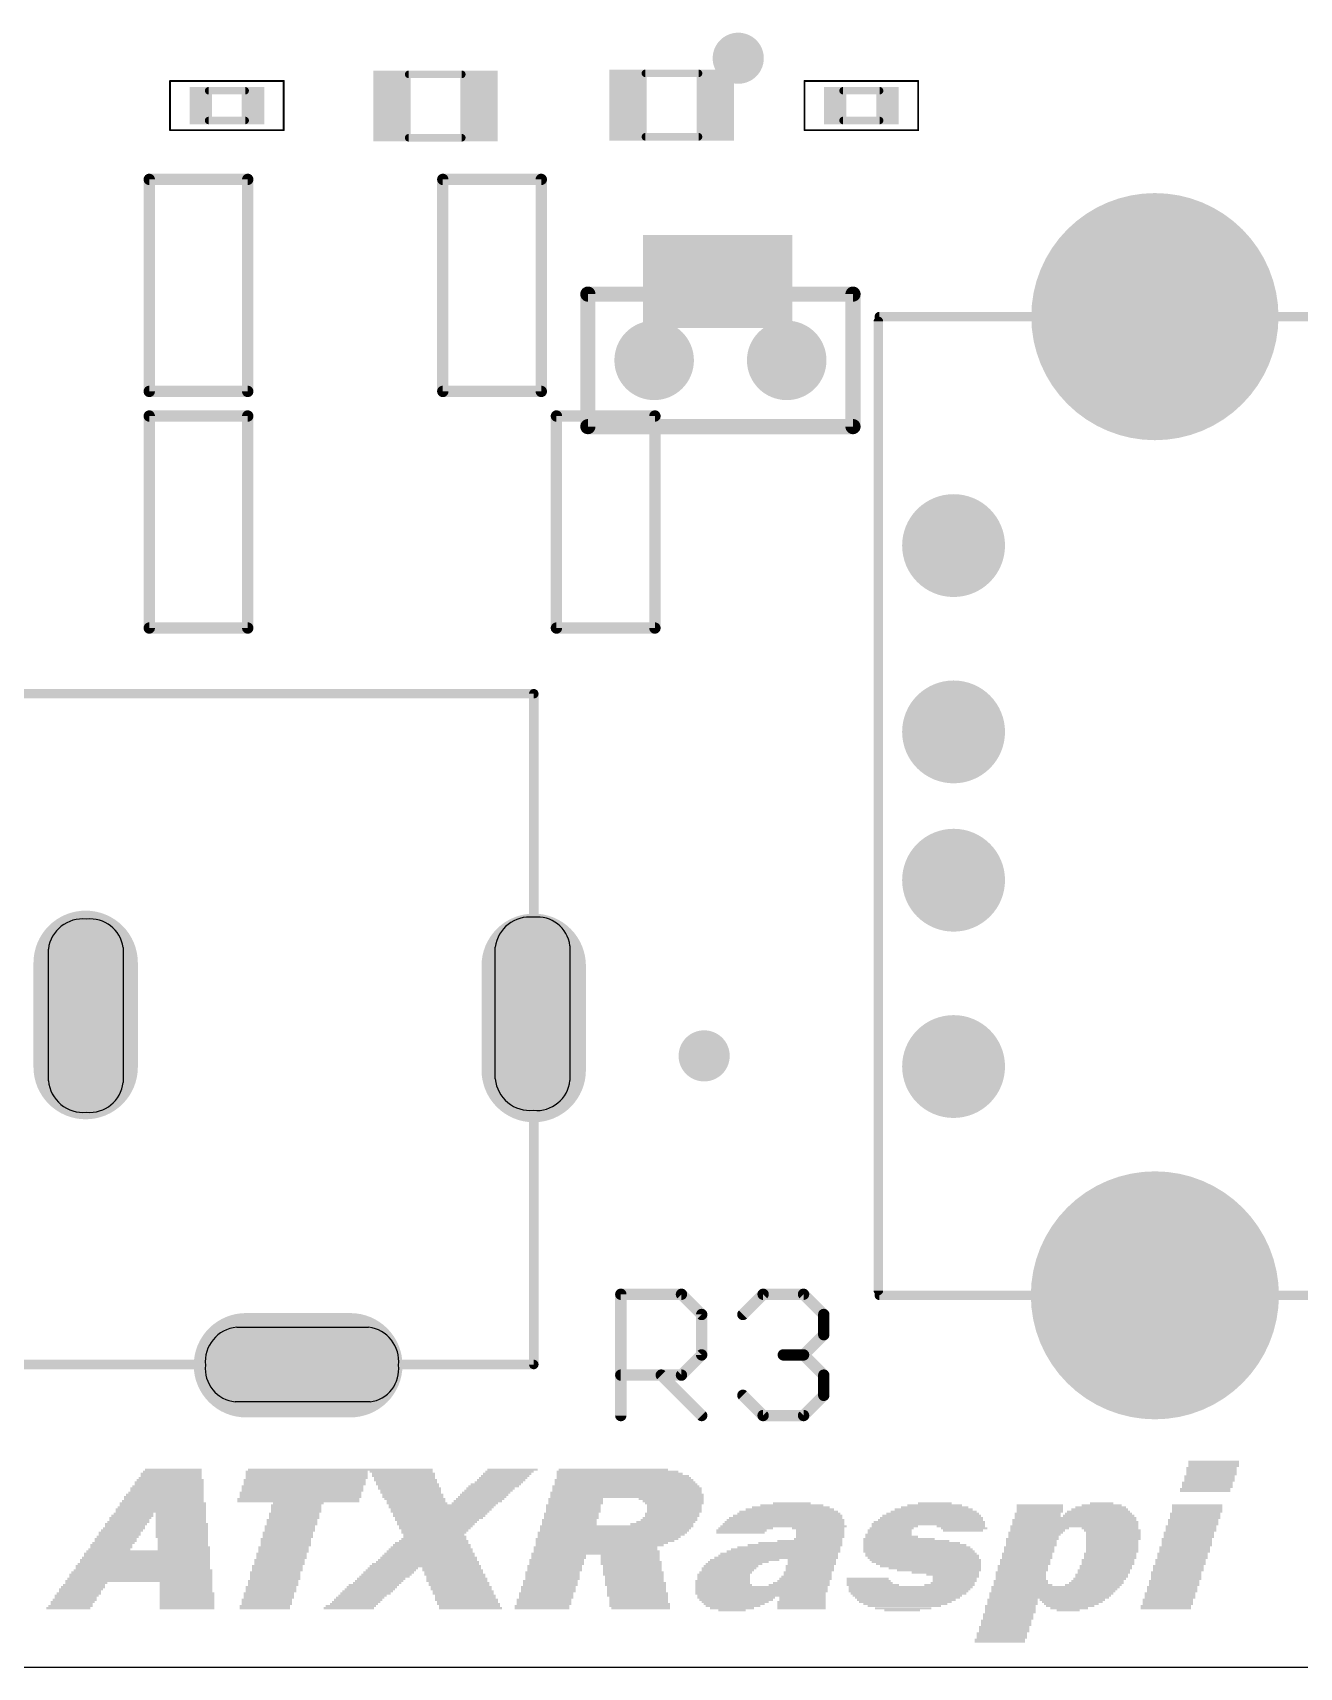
# Model space of a CAD drawing. Extents: x -11.3 to 37.9, y -12.4 to 40.8.
# Drawn here: x 5.14 to 22.13, y 0 to 21.93 of the extents above; entities that cross this region are included whole.
import ezdxf

# ---------------------------------------------------------------- set-up
doc = ezdxf.new("R2010")
doc.units = 0
for name, color, linetype in [('17', 82, 'CONTINUOUS'), ('18', 82, 'CONTINUOUS'), ('20', 7, 'CONTINUOUS'), ('51', 2, 'CONTINUOUS')]:
    doc.layers.add(name, color=color, linetype=linetype)

# ---------------------------------------------------------------- blocks, each defined once
blk = doc.blocks.new('RECT')
blk.add_solid([(-0.5, -0.5), (0.5, -0.5), (-0.5, 0.5), (0.5, 0.5)])
blk = doc.blocks.new('LONGP100')
at = {"const_width": 1}
blk.add_lwpolyline([(-0.5, 0), (0.5, 0)], dxfattribs=at)
at = {"const_width": 0.5}
for points in [[(-0.5, 0.25, 1), (-0.5, -0.25)], [(0.5, -0.25, 1), (0.5, 0.25)]]:
    blk.add_lwpolyline(points, format="xyb", dxfattribs=at)
blk = doc.blocks.new('ROUNDP')
at = {"const_width": 0.5}
blk.add_lwpolyline([(0, -0.25, 1), (0, 0.25, 1), (0, -0.25)], format="xyb", dxfattribs=at)
blk = doc.blocks.new('ROUNDV')
at = {"const_width": 0.5}
blk.add_lwpolyline([(0, -0.25, 1), (0, 0.25, 1), (0, -0.25)], format="xyb", dxfattribs=at)

msp = doc.modelspace()

# ---------------------------------------------------------------- linework, layer by layer
at = {"layer": '20'}
for p, q in [((6.3538, 9.6572), (6.3538, 7.8488)), ((11.3466, 7.8942), (11.3466, 9.6626)), ((12.3482, 9.6826), (12.3482, 7.8742)), ((5.3522, 7.8688), (5.3522, 9.6372)), ((7.8788, 4.5638), (9.6472, 4.5638)), ((9.6672, 3.5622), (7.8588, 3.5622)), ((1.905, 0), (24.13, 0))]:
    msp.add_line(p, q, dxfattribs=at)
for centre, radius, start, end in [((5.808, 9.5822), 0.4591, 83.1196, 173.1196), ((5.918, 9.6022), 0.4393, 7.193, 97.193), ((11.8024, 9.6076), 0.4591, 83.1196, 173.1196), ((11.9124, 9.6276), 0.4393, 7.193, 97.193), ((5.818, 7.9138), 0.468, 185.5181, 275.5181), ((5.908, 7.8938), 0.4481, 264.236, 354.236), ((11.8124, 7.9392), 0.468, 185.5181, 275.5181), ((11.9024, 7.9192), 0.4481, 264.236, 354.236), ((7.9238, 4.098), 0.468, 95.5181, 185.5181), ((9.5922, 4.108), 0.4591, 353.1196, 83.1196), ((7.9038, 4.008), 0.4481, 174.236, 264.236), ((9.6122, 3.998), 0.4393, 277.193, 7.193)]:
    msp.add_arc(centre, radius, start, end, dxfattribs=at)
at = {"layer": '51'}
for points, const_width in [([(6.985, 21.2916, 1), (6.985, 21.2788)], 0.0127), ([(6.9914, 21.2852, 1), (6.9787, 21.2852)], 0.0127), ([(8.5153, 21.2852, 1), (8.5027, 21.2852)], 0.0127), ([(8.509, 21.2788, 1), (8.509, 21.2916)], 0.0127), ([(10.185, 21.3994, 1), (10.185, 21.3486)], 0.0508), ([(10.897, 21.3486, 1), (10.897, 21.3994)], 0.0508), ([(13.36, 21.4124, 1), (13.36, 21.3616)], 0.0508), ([(14.072, 21.3616, 1), (14.072, 21.4124)], 0.0508), ([(15.494, 21.2916, 1), (15.494, 21.2788)], 0.0127), ([(15.5004, 21.2852, 1), (15.4877, 21.2852)], 0.0127), ([(17.0244, 21.2852, 1), (17.0116, 21.2852)], 0.0127), ([(17.018, 21.2788, 1), (17.018, 21.2916)], 0.0127), ([(7.502, 21.1786, 1), (7.502, 21.1286)], 0.05), ([(7.992, 21.1286, 1), (7.992, 21.1786)], 0.05), ([(16.011, 21.1786, 1), (16.011, 21.1286)], 0.05), ([(16.501, 21.1286, 1), (16.501, 21.1786)], 0.05), ([(6.985, 20.6312, 1), (6.985, 20.6184)], 0.0127), ([(6.9787, 20.6248, 1), (6.9914, 20.6248)], 0.0127), ([(7.502, 20.7798, 1), (7.502, 20.7298)], 0.05), ([(7.992, 20.7298, 1), (7.992, 20.7798)], 0.05), ([(8.5027, 20.6248, 1), (8.5153, 20.6248)], 0.0127), ([(8.509, 20.6184, 1), (8.509, 20.6312)], 0.0127), ([(15.494, 20.6312, 1), (15.494, 20.6184)], 0.0127), ([(15.4877, 20.6248, 1), (15.5004, 20.6248)], 0.0127), ([(16.011, 20.7798, 1), (16.011, 20.7298)], 0.05), ([(16.501, 20.7298, 1), (16.501, 20.7798)], 0.05), ([(17.0116, 20.6248, 1), (17.0244, 20.6248)], 0.0127), ([(17.018, 20.6184, 1), (17.018, 20.6312)], 0.0127), ([(10.185, 20.5484, 1), (10.185, 20.4976)], 0.0508), ([(10.897, 20.4976, 1), (10.897, 20.5484)], 0.0508), ([(13.36, 20.5614, 1), (13.36, 20.5106)], 0.0508), ([(14.072, 20.5106, 1), (14.072, 20.5614)], 0.0508), ([(6.7056, 20.0025, 1), (6.7056, 19.9263)], 0.0762), ([(6.7437, 19.9644, 1), (6.6675, 19.9644)], 0.0762), ([(8.0645, 19.9644, 1), (7.9883, 19.9644)], 0.0762), ([(8.0264, 19.9263, 1), (8.0264, 20.0025)], 0.0762), ([(10.6807, 19.9644, 1), (10.6045, 19.9644)], 0.0762), ([(10.6426, 20.0025, 1), (10.6426, 19.9263)], 0.0762), ([(12.0015, 19.9644, 1), (11.9253, 19.9644)], 0.0762), ([(11.9634, 19.9263, 1), (11.9634, 20.0025)], 0.0762), ([(12.5882, 18.476, 1), (12.5882, 18.3744)], 0.1016), ([(12.639, 18.4252, 1), (12.5374, 18.4252)], 0.1016), ([(16.195, 18.4252, 1), (16.0934, 18.4252)], 0.1016), ([(16.1442, 18.3744, 1), (16.1442, 18.476)], 0.1016), ([(16.5163, 18.0594, 1), (16.4529, 18.0594)], 0.0635), ([(16.4973, 18.1547, 1), (16.4973, 18.0912)], 0.0635), ([(6.7056, 17.1577, 1), (6.7056, 17.0815)], 0.0762), ([(6.6675, 17.1196, 1), (6.7437, 17.1196)], 0.0762), ([(7.9883, 17.1196, 1), (8.0645, 17.1196)], 0.0762), ([(8.0264, 17.0815, 1), (8.0264, 17.1577)], 0.0762), ([(10.6426, 17.1577, 1), (10.6426, 17.0815)], 0.0762), ([(10.6045, 17.1196, 1), (10.6807, 17.1196)], 0.0762), ([(11.9253, 17.1196, 1), (12.0015, 17.1196)], 0.0762), ([(11.9634, 17.0815, 1), (11.9634, 17.1577)], 0.0762), ([(6.7056, 16.8275, 1), (6.7056, 16.7513)], 0.0762), ([(6.7437, 16.7894, 1), (6.6675, 16.7894)], 0.0762), ([(8.0645, 16.7894, 1), (7.9883, 16.7894)], 0.0762), ([(8.0264, 16.7513, 1), (8.0264, 16.8275)], 0.0762), ([(12.2047, 16.7894, 1), (12.1285, 16.7894)], 0.0762), ([(12.1666, 16.8275, 1), (12.1666, 16.7513)], 0.0762), ([(12.5882, 16.698, 1), (12.5882, 16.5964)], 0.1016), ([(12.5374, 16.6472, 1), (12.639, 16.6472)], 0.1016), ([(13.5255, 16.7894, 1), (13.4493, 16.7894)], 0.0762), ([(13.4874, 16.7513, 1), (13.4874, 16.8275)], 0.0762), ([(16.0934, 16.6472, 1), (16.195, 16.6472)], 0.1016), ([(16.1442, 16.5964, 1), (16.1442, 16.698)], 0.1016), ([(6.7056, 13.9827, 1), (6.7056, 13.9065)], 0.0762), ([(6.6675, 13.9446, 1), (6.7437, 13.9446)], 0.0762), ([(7.9883, 13.9446, 1), (8.0645, 13.9446)], 0.0762), ([(8.0264, 13.9065, 1), (8.0264, 13.9827)], 0.0762), ([(12.1666, 13.9827, 1), (12.1666, 13.9065)], 0.0762), ([(12.1285, 13.9446, 1), (12.2047, 13.9446)], 0.0762), ([(13.4493, 13.9446, 1), (13.5255, 13.9446)], 0.0762), ([(13.4874, 13.9065, 1), (13.4874, 13.9827)], 0.0762), ([(11.8948, 13.063, 1), (11.8313, 13.063)], 0.0635), ([(11.863, 13.0312, 1), (11.863, 13.0948)], 0.0635), ([(13.0683, 5.0052, 1), (12.9921, 5.0052)], 0.0762), ([(13.0302, 5.0433, 1), (13.0302, 4.9671)], 0.0762), ([(13.8706, 5.0321, 1), (13.8168, 4.9782)], 0.0762), ([(13.8437, 4.9671, 1), (13.8437, 5.0433)], 0.0762), ([(14.9385, 5.0433, 1), (14.9385, 4.9671)], 0.0762), ([(14.9655, 4.9782, 1), (14.9116, 5.0321)], 0.0762), ([(15.5078, 5.0321, 1), (15.4539, 4.9782)], 0.0762), ([(15.4809, 4.9671, 1), (15.4809, 5.0433)], 0.0762), ([(16.4529, 5.0546, 1), (16.5163, 5.0546)], 0.0635), ([(16.4973, 5.0229, 1), (16.4973, 4.9594)], 0.0635), ([(14.153, 4.734, 1), (14.0768, 4.734)], 0.0762), ([(14.0879, 4.7071, 1), (14.1418, 4.761)], 0.0762), ([(14.6404, 4.761, 1), (14.6943, 4.7071)], 0.0762), ([(15.7901, 4.734, 1), (15.7139, 4.734)], 0.0762), ([(15.7251, 4.7071, 1), (15.779, 4.761)], 0.0762), ([(15.7139, 4.4629, 1), (15.7901, 4.4629)], 0.0762), ([(15.779, 4.4359, 1), (15.7251, 4.4898)], 0.0762), ([(14.0768, 4.1917, 1), (14.153, 4.1917)], 0.0762), ([(14.1418, 4.1648, 1), (14.0879, 4.2186)], 0.0762), ([(15.2097, 4.2298, 1), (15.2097, 4.1536)], 0.0762), ([(15.5078, 4.2186, 1), (15.4539, 4.1648)], 0.0762), ([(15.4539, 4.2186, 1), (15.5078, 4.1648)], 0.0762), ([(15.4809, 4.1536, 1), (15.4809, 4.2298)], 0.0762), ([(11.8313, 4.063, 1), (11.8948, 4.063)], 0.0635), ([(11.863, 4.0313, 1), (11.863, 4.0948)], 0.0635), ([(13.0302, 3.9586, 1), (13.0302, 3.8824)], 0.0762), ([(13.5995, 3.9475, 1), (13.5456, 3.8936)], 0.0762), ([(13.8168, 3.9475, 1), (13.8706, 3.8936)], 0.0762), ([(13.8437, 3.8824, 1), (13.8437, 3.9586)], 0.0762), ([(15.7901, 3.9205, 1), (15.7139, 3.9205)], 0.0762), ([(15.7251, 3.8936, 1), (15.779, 3.9475)], 0.0762), ([(14.6943, 3.6763, 1), (14.6404, 3.6224)], 0.0762), ([(15.7139, 3.6494, 1), (15.7901, 3.6494)], 0.0762), ([(15.779, 3.6224, 1), (15.7251, 3.6763)], 0.0762), ([(12.9921, 3.3782, 1), (13.0683, 3.3782)], 0.0762), ([(14.0879, 3.3513, 1), (14.1418, 3.4051)], 0.0762), ([(14.9385, 3.4163, 1), (14.9385, 3.3401)], 0.0762), ([(14.9116, 3.3513, 1), (14.9655, 3.4051)], 0.0762), ([(15.4539, 3.4051, 1), (15.5078, 3.3513)], 0.0762), ([(15.4809, 3.3401, 1), (15.4809, 3.4163)], 0.0762)]:
    msp.add_lwpolyline(points, format="xyb", dxfattribs=dict(at, const_width=const_width))
for points, const_width in [([(6.985, 21.2852), (8.509, 21.2852)], 0.0254), ([(6.985, 21.2852), (6.985, 20.6248)], 0.0254), ([(8.509, 21.2852), (8.509, 20.6248)], 0.0254), ([(10.897, 21.374), (10.185, 21.374)], 0.1016), ([(13.36, 21.387), (14.072, 21.387)], 0.1016), ([(15.494, 21.2852), (17.018, 21.2852)], 0.0254), ([(15.494, 21.2852), (15.494, 20.6248)], 0.0254), ([(17.018, 21.2852), (17.018, 20.6248)], 0.0254), ([(7.502, 21.1536), (7.992, 21.1536)], 0.1), ([(16.011, 21.1536), (16.501, 21.1536)], 0.1), ([(6.985, 20.6248), (8.509, 20.6248)], 0.0254), ([(7.992, 20.7548), (7.502, 20.7548)], 0.1), ([(15.494, 20.6248), (17.018, 20.6248)], 0.0254), ([(16.501, 20.7548), (16.011, 20.7548)], 0.1), ([(10.897, 20.523), (10.185, 20.523)], 0.1016), ([(13.36, 20.536), (14.072, 20.536)], 0.1016), ([(6.7056, 19.9644), (8.0264, 19.9644)], 0.1524), ([(6.7056, 17.1196), (6.7056, 19.9644)], 0.1524), ([(8.0264, 19.9644), (8.0264, 17.1196)], 0.1524), ([(10.6426, 17.1196), (10.6426, 19.9644)], 0.1524), ([(10.6426, 19.9644), (11.9634, 19.9644)], 0.1524), ([(11.9634, 19.9644), (11.9634, 17.1196)], 0.1524), ([(12.5882, 18.4252), (16.1442, 18.4252)], 0.2032), ([(12.5882, 16.6472), (12.5882, 18.4252)], 0.2032), ([(16.1442, 18.4252), (16.1442, 16.6472)], 0.2032), ([(16.4846, 5.0546), (16.4846, 18.0594)], 0.127), ([(16.4973, 18.1229), (30.48, 18.1229)], 0.127), ([(8.0264, 17.1196), (6.7056, 17.1196)], 0.1524), ([(11.9634, 17.1196), (10.6426, 17.1196)], 0.1524), ([(6.7056, 16.7894), (8.0264, 16.7894)], 0.1524), ([(6.7056, 13.9446), (6.7056, 16.7894)], 0.1524), ([(8.0264, 16.7894), (8.0264, 13.9446)], 0.1524), ([(12.1666, 13.9446), (12.1666, 16.7894)], 0.1524), ([(12.1666, 16.7894), (13.4874, 16.7894)], 0.1524), ([(16.1442, 16.6472), (12.5882, 16.6472)], 0.2032), ([(13.4874, 16.7894), (13.4874, 13.9446)], 0.1524), ([(8.0264, 13.9446), (6.7056, 13.9446)], 0.1524), ([(13.4874, 13.9446), (12.1666, 13.9446)], 0.1524), ([(-1.948, 13.063), (11.863, 13.063)], 0.127), ([(11.863, 13.063), (11.863, 4.063)], 0.127), ([(13.0302, 3.3782), (13.0302, 5.0052)], 0.1524), ([(13.0302, 5.0052), (13.8437, 5.0052)], 0.1524), ([(13.8437, 5.0052), (14.1149, 4.734)], 0.1524), ([(14.6674, 4.734), (14.9385, 5.0052)], 0.1524), ([(14.9385, 5.0052), (15.4809, 5.0052)], 0.1524), ([(15.4809, 5.0052), (15.752, 4.734)], 0.1524), ([(16.4973, 4.9911), (30.48, 4.9911)], 0.127), ([(14.1149, 4.734), (14.1149, 4.1917)], 0.1524), ([(15.752, 4.734), (15.752, 4.4629)], 0.1524), ([(15.752, 4.4629), (15.4809, 4.1917)], 0.1524), ([(14.1149, 4.1917), (13.8437, 3.9205)], 0.1524), ([(15.4809, 4.1917), (15.2097, 4.1917)], 0.1524), ([(15.4809, 4.1917), (15.752, 3.9205)], 0.1524), ([(11.863, 4.063), (-1.948, 4.063)], 0.127), ([(13.8437, 3.9205), (13.0302, 3.9205)], 0.1524), ([(13.5725, 3.9205), (14.1149, 3.3782)], 0.1524), ([(15.752, 3.9205), (15.752, 3.6494)], 0.1524), ([(14.9385, 3.3782), (14.6674, 3.6494)], 0.1524), ([(15.752, 3.6494), (15.4809, 3.3782)], 0.1524), ([(15.4809, 3.3782), (14.9385, 3.3782)], 0.1524)]:
    msp.add_lwpolyline(points, dxfattribs=dict(at, const_width=const_width))

# ---------------------------------------------------------------- block references
at = {"layer": '17'}
for name, p, xscale, yscale, rotation in [('ROUNDP', (20.193, 18.1229), 3.316, 3.316, 90), ('ROUNDP', (20.193, 18.1229), 3.316, 3.316, 90), ('ROUNDP', (17.493, 15.0511), 1.38, 1.38, 90), ('ROUNDP', (17.493, 15.0511), 1.38, 1.38, 90), ('ROUNDP', (17.493, 12.5511), 1.38, 1.38, 90), ('ROUNDP', (17.493, 12.5511), 1.38, 1.38, 90), ('ROUNDP', (17.493, 10.5611), 1.38, 1.38, 90), ('ROUNDP', (17.493, 10.5611), 1.38, 1.38, 90), ('LONGP100', (5.8528, 8.753), 1.4, 1.4, 270), ('LONGP100', (5.8528, 8.753), 1.4, 1.4, 270), ('LONGP100', (11.862, 8.713), 1.4, 1.4, 270), ('LONGP100', (11.862, 8.713), 1.4, 1.4, 270), ('ROUNDP', (17.493, 8.0611), 1.38, 1.38, 90), ('ROUNDP', (17.493, 8.0611), 1.38, 1.38, 90), ('ROUNDP', (20.193, 4.9911), 3.3274, 3.3274, 90), ('ROUNDP', (20.193, 4.9911), 3.3274, 3.3274, 90), ('LONGP100', (8.702, 4.053), 1.4, 1.4, 180), ('LONGP100', (8.702, 4.053), 1.4, 1.4, 180)]:
    msp.add_blockref(name, p, dxfattribs=dict(at, xscale=xscale, yscale=yscale, rotation=rotation))
at = {"layer": '17', "xscale": 1.0668, "yscale": 1.0668}
for p in [(13.4772, 17.5362), (13.4772, 17.5362), (15.2552, 17.5362), (15.2552, 17.5362)]:
    msp.add_blockref('ROUNDP', p, dxfattribs=at)
at = {"layer": '18', "xscale": 0.6858, "yscale": 0.6858}
for p in [(14.605, 21.59), (14.1478, 8.2042)]:
    msp.add_blockref('ROUNDV', p, dxfattribs=at)
at = {"layer": '51', "xscale": 0.5001, "yscale": 0.95, "rotation": 180}
for p in [(9.9608, 20.9499), (11.1292, 20.9499)]:
    msp.add_blockref('RECT', p, dxfattribs=at)
at = {"layer": '51'}
for p, xscale, yscale in [((13.1279, 20.9601), 0.5001, 0.95), ((14.2963, 20.9601), 0.5001, 0.95), ((7.397, 20.9542), 0.3, 0.5), ((8.097, 20.9542), 0.3, 0.5), ((15.906, 20.9542), 0.3, 0.5), ((16.606, 20.9542), 0.3, 0.5), ((14.3286, 18.5943), 2, 1.25), ((7.0149, 2.6242), 0.7887, 0.0282), ((7.029, 2.6524), 0.7605, 0.0282), ((8.8177, 2.6242), 1.6338, 0.0282), ((9.2684, 2.6524), 2.4789, 0.0282), ((10.0853, 2.6242), 0.8451, 0.0282), ((11.536, 2.6242), 0.6479, 0.0282), ((11.5783, 2.6524), 0.6761, 0.0282), ((12.9867, 2.6242), 1.6338, 0.0282), ((12.9304, 2.6524), 1.4647, 0.0282), ((20.953, 2.675), 0.676, 0.0282), ((20.953, 2.6468), 0.676, 0.0282), ((20.953, 2.6187), 0.676, 0.0282), ((20.9812, 2.7595), 0.6761, 0.0282), ((20.9812, 2.7313), 0.6761, 0.0282), ((20.9812, 2.7032), 0.6761, 0.0282), ((6.9445, 2.3988), 0.9859, 0.0282), ((6.9585, 2.427), 0.9578, 0.0282), ((6.9726, 2.4834), 0.9296, 0.0282), ((6.9726, 2.4552), 0.9296, 0.0282), ((6.9867, 2.5115), 0.9014, 0.0282), ((6.9867, 2.5397), 0.845, 0.0282), ((7.0008, 2.596), 0.8169, 0.0282), ((7.0008, 2.5679), 0.8169, 0.0282), ((8.7613, 2.427), 1.6338, 0.0282), ((8.7613, 2.3988), 1.6338, 0.0282), ((8.7895, 2.5115), 1.6338, 0.0282), ((8.7895, 2.4834), 1.6338, 0.0282), ((8.7895, 2.4552), 1.6338, 0.0282), ((8.8177, 2.596), 1.6338, 0.0282), ((8.8177, 2.5679), 1.6338, 0.0282), ((8.8177, 2.5397), 1.6338, 0.0282), ((10.1135, 2.596), 0.8451, 0.0282), ((10.1135, 2.5679), 0.8451, 0.0282), ((10.1276, 2.5397), 0.8169, 0.0282), ((10.1417, 2.5115), 0.8451, 0.0282), ((10.1558, 2.4834), 0.8169, 0.0282), ((10.1698, 2.4552), 0.845, 0.0282), ((10.1839, 2.427), 0.8169, 0.0282), ((10.198, 2.3988), 0.8451, 0.0282), ((11.2825, 2.3988), 0.6479, 0.0282), ((11.3247, 2.427), 0.676, 0.0282), ((11.3529, 2.4552), 0.676, 0.0282), ((11.3952, 2.4834), 0.6479, 0.0282), ((11.4234, 2.5115), 0.6479, 0.0282), ((11.4515, 2.5397), 0.6479, 0.0282), ((11.4797, 2.5679), 0.6479, 0.0282), ((11.5079, 2.596), 0.6479, 0.0282), ((13.0994, 2.427), 1.9719, 0.0282), ((13.1134, 2.3988), 2, 0.0282), ((13.0712, 2.5115), 1.8592, 0.0282), ((13.0994, 2.4552), 1.9155, 0.0282), ((13.0853, 2.4834), 1.8873, 0.0282), ((13.0571, 2.5679), 1.7746, 0.0282), ((13.0712, 2.5397), 1.8028, 0.0282), ((13.0149, 2.596), 1.6901, 0.0282), ((20.8967, 2.4778), 0.6761, 0.0282), ((20.8967, 2.4497), 0.6761, 0.0282), ((20.8967, 2.4215), 0.6761, 0.0282), ((20.9248, 2.5623), 0.676, 0.0282), ((20.9248, 2.5342), 0.676, 0.0282), ((20.9248, 2.506), 0.676, 0.0282), ((20.953, 2.5905), 0.676, 0.0282), ((6.8881, 2.2017), 1.155, 0.0282), ((6.8881, 2.2298), 1.0986, 0.0282), ((6.9022, 2.2862), 1.0704, 0.0282), ((6.9022, 2.258), 1.0704, 0.0282), ((6.9163, 2.3144), 1.0423, 0.0282), ((6.9304, 2.3425), 1.0141, 0.0282), ((6.9445, 2.3707), 0.9859, 0.0282), ((8.705, 2.258), 1.6338, 0.0282), ((8.705, 2.2298), 1.6338, 0.0282), ((8.7332, 2.3425), 1.6338, 0.0282), ((8.7332, 2.3144), 1.6338, 0.0282), ((8.7332, 2.2862), 1.6338, 0.0282), ((8.7613, 2.3707), 1.6338, 0.0282), ((8.705, 2.2017), 0.676, 0.0282), ((10.2121, 2.3707), 0.8169, 0.0282), ((10.2121, 2.3425), 0.8169, 0.0282), ((10.2403, 2.3144), 0.8169, 0.0282), ((10.2403, 2.2862), 0.8169, 0.0282), ((10.2684, 2.258), 0.8169, 0.0282), ((10.2966, 2.2017), 0.8169, 0.0282), ((10.2825, 2.2298), 0.7887, 0.0282), ((11.0712, 2.2017), 0.6198, 0.0282), ((11.1135, 2.2298), 0.6479, 0.0282), ((11.1417, 2.258), 0.6479, 0.0282), ((11.1698, 2.2862), 0.6479, 0.0282), ((11.198, 2.3144), 0.6479, 0.0282), ((11.2262, 2.3425), 0.6479, 0.0282), ((11.2543, 2.3707), 0.6479, 0.0282), ((12.4233, 2.258), 0.7324, 0.0282), ((12.4233, 2.2298), 0.7324, 0.0282), ((12.4233, 2.2017), 0.7324, 0.0282), ((13.0994, 2.3425), 2.0281, 0.0282), ((13.1135, 2.3144), 2.0563, 0.0282), ((13.1135, 2.2862), 2.0563, 0.0282), ((13.1134, 2.3707), 2, 0.0282), ((13.705, 2.258), 0.8732, 0.0282), ((13.7332, 2.2298), 0.8169, 0.0282), ((13.7473, 2.2017), 0.7887, 0.0282), ((15.3247, 2.2017), 0.507, 0.0282), ((17.2403, 2.2017), 0.4507, 0.0282), ((19.4797, 2.2017), 0.3099, 0.0282), ((20.8685, 2.3933), 0.6761, 0.0282), ((20.8685, 2.3652), 0.6761, 0.0282), ((6.4515, 2.0045), 0.5634, 0.0282), ((6.4374, 1.9763), 0.5352, 0.0282), ((6.4797, 2.0327), 0.5633, 0.0282), ((6.4937, 2.0608), 0.5352, 0.0282), ((6.86, 2.1172), 1.2113, 0.0282), ((6.86, 2.089), 1.2113, 0.0282), ((6.8741, 2.1453), 1.1831, 0.0282), ((6.8881, 2.1735), 1.155, 0.0282), ((7.1276, 2.0608), 0.6761, 0.0282), ((7.1276, 2.0327), 0.6761, 0.0282), ((7.1276, 2.0045), 0.6761, 0.0282), ((7.1276, 1.9763), 0.6761, 0.0282), ((8.6205, 1.9763), 0.676, 0.0282), ((8.6487, 2.0608), 0.6761, 0.0282), ((8.6487, 2.0327), 0.6761, 0.0282), ((8.6487, 2.0045), 0.6761, 0.0282), ((8.6769, 2.1735), 0.6761, 0.0282), ((8.6769, 2.1453), 0.6761, 0.0282), ((8.6769, 2.1172), 0.6761, 0.0282), ((8.6769, 2.089), 0.6761, 0.0282), ((10.6346, 2.1735), 1.4366, 0.0282), ((10.6205, 2.1453), 1.4084, 0.0282), ((10.6205, 2.1172), 1.3521, 0.0282), ((10.6064, 2.089), 1.324, 0.0282), ((10.6064, 2.0608), 1.2676, 0.0282), ((10.5923, 2.0327), 1.2394, 0.0282), ((10.5924, 2.0045), 1.1831, 0.0282), ((10.5642, 1.9763), 1.1267, 0.0282), ((12.3388, 1.9763), 0.7324, 0.0282), ((12.367, 2.0608), 0.7324, 0.0282), ((12.367, 2.0327), 0.7324, 0.0282), ((12.367, 2.0045), 0.7324, 0.0282), ((12.3951, 2.1735), 0.7324, 0.0282), ((12.3951, 2.1453), 0.7324, 0.0282), ((12.3951, 2.1172), 0.7324, 0.0282), ((12.3951, 2.089), 0.7324, 0.0282), ((13.6768, 1.9763), 0.7606, 0.0282), ((13.6909, 2.0045), 0.7324, 0.0282), ((13.7191, 2.0608), 0.7324, 0.0282), ((13.7191, 2.0327), 0.7324, 0.0282), ((13.7473, 2.1735), 0.7323, 0.0282), ((13.7473, 2.1453), 0.7323, 0.0282), ((13.7473, 2.1172), 0.7323, 0.0282), ((13.7473, 2.089), 0.7323, 0.0282), ((15.2402, 1.9763), 1.5774, 0.0282), ((15.2402, 2.0045), 1.5212, 0.0282), ((15.2684, 2.0327), 1.4648, 0.0282), ((15.2825, 2.0608), 1.3803, 0.0282), ((15.2825, 2.089), 1.3239, 0.0282), ((15.2966, 2.1172), 1.1831, 0.0282), ((15.3107, 2.1453), 1.0423, 0.0282), ((15.3248, 2.1735), 0.8451, 0.0282), ((17.1839, 1.9763), 1.4085, 0.0282), ((17.198, 2.0045), 1.3803, 0.0282), ((17.198, 2.0327), 1.3239, 0.0282), ((17.2121, 2.0608), 1.2395, 0.0282), ((17.2262, 2.089), 1.1549, 0.0282), ((17.2262, 2.1172), 1.0423, 0.0282), ((17.2402, 2.1453), 0.9014, 0.0282), ((17.2402, 2.1735), 0.7324, 0.0282), ((19.1135, 1.9763), 1.6619, 0.0282), ((18.6205, 2.0608), 0.6197, 0.0282), ((18.6205, 2.0327), 0.6197, 0.0282), ((19.1275, 2.0045), 1.6338, 0.0282), ((18.6487, 2.1735), 0.6197, 0.0282), ((18.6487, 2.1453), 0.6197, 0.0282), ((18.6487, 2.1172), 0.6197, 0.0282), ((18.6487, 2.089), 0.6197, 0.0282), ((19.4374, 2.0327), 0.9578, 0.0282), ((19.4374, 2.0608), 0.9014, 0.0282), ((19.4374, 2.089), 0.845, 0.0282), ((19.4515, 2.1172), 0.7606, 0.0282), ((19.4656, 2.1453), 0.6761, 0.0282), ((19.4797, 2.1735), 0.5353, 0.0282), ((20.705, 1.9763), 0.676, 0.0282), ((20.7332, 2.0608), 0.6761, 0.0282), ((20.7332, 2.0327), 0.6761, 0.0282), ((20.7332, 2.0045), 0.6761, 0.0282), ((20.7614, 2.1735), 0.6761, 0.0282), ((20.7614, 2.1453), 0.6761, 0.0282), ((20.7614, 2.1172), 0.6761, 0.0282), ((20.7614, 2.089), 0.6761, 0.0282), ((6.2825, 1.751), 0.5634, 0.0282), ((6.3106, 1.8073), 0.5634, 0.0282), ((6.3106, 1.7791), 0.5634, 0.0282), ((6.3388, 1.8355), 0.5634, 0.0282), ((6.367, 1.8636), 0.5634, 0.0282), ((6.3951, 1.92), 0.5634, 0.0282), ((6.3811, 1.8918), 0.5353, 0.0282), ((6.4233, 1.9482), 0.5634, 0.0282), ((7.1416, 1.92), 0.7042, 0.0282), ((7.1416, 1.8918), 0.7042, 0.0282), ((7.1416, 1.8636), 0.7042, 0.0282), ((7.1416, 1.8355), 0.7042, 0.0282), ((7.1416, 1.8073), 0.7042, 0.0282), ((7.1416, 1.7791), 0.7042, 0.0282), ((7.1416, 1.751), 0.7042, 0.0282), ((7.1276, 1.9482), 0.6761, 0.0282), ((8.5642, 1.8073), 0.6761, 0.0282), ((8.5642, 1.7791), 0.6761, 0.0282), ((8.5642, 1.751), 0.6761, 0.0282), ((8.5923, 1.8918), 0.676, 0.0282), ((8.5923, 1.8636), 0.676, 0.0282), ((8.5923, 1.8355), 0.676, 0.0282), ((8.6205, 1.9482), 0.676, 0.0282), ((8.6205, 1.92), 0.676, 0.0282), ((10.5642, 1.9482), 1.0705, 0.0282), ((10.5501, 1.92), 1.0423, 0.0282), ((10.536, 1.8636), 0.9578, 0.0282), ((10.5501, 1.8918), 0.9859, 0.0282), ((10.536, 1.8355), 0.9014, 0.0282), ((10.5219, 1.8073), 0.8732, 0.0282), ((10.5219, 1.7791), 0.8169, 0.0282), ((10.536, 1.751), 0.8451, 0.0282), ((12.9163, 1.8073), 2, 0.0282), ((12.9022, 1.7791), 1.9718, 0.0282), ((12.8741, 1.751), 1.9155, 0.0282), ((12.9726, 1.8918), 2.0564, 0.0282), ((12.9585, 1.8636), 2.0282, 0.0282), ((12.9444, 1.8355), 2, 0.0282), ((12.3388, 1.9482), 0.7324, 0.0282), ((12.3388, 1.92), 0.7324, 0.0282), ((13.5783, 1.92), 0.8451, 0.0282), ((13.6346, 1.9482), 0.7887, 0.0282), ((14.6487, 1.8355), 0.6761, 0.0282), ((14.6346, 1.8073), 0.6479, 0.0282), ((14.705, 1.8636), 0.7324, 0.0282), ((15.2121, 1.8918), 1.6901, 0.0282), ((15.212, 1.92), 1.6338, 0.0282), ((15.2261, 1.9482), 1.6056, 0.0282), ((15.6768, 1.8636), 0.7042, 0.0282), ((15.705, 1.8355), 0.6478, 0.0282), ((15.705, 1.8073), 0.6478, 0.0282), ((15.705, 1.7791), 0.6478, 0.0282), ((15.705, 1.751), 0.6478, 0.0282), ((16.6205, 1.7791), 0.6197, 0.0282), ((16.6628, 1.751), 0.7043, 0.0282), ((16.6346, 1.8355), 0.5915, 0.0282), ((16.6346, 1.8073), 0.5915, 0.0282), ((16.6628, 1.8636), 0.5915, 0.0282), ((17.1557, 1.92), 1.5212, 0.0282), ((16.705, 1.8918), 0.6198, 0.0282), ((17.1698, 1.9482), 1.493, 0.0282), ((17.5924, 1.8918), 0.6479, 0.0282), ((17.6346, 1.8636), 0.6197, 0.0282), ((17.6205, 1.8355), 0.5352, 0.0282), ((18.5923, 1.8073), 0.7324, 0.0282), ((18.5782, 1.7791), 0.7042, 0.0282), ((18.5642, 1.751), 0.6761, 0.0282), ((19.1135, 1.8918), 1.7183, 0.0282), ((18.6205, 1.8355), 0.7324, 0.0282), ((18.6487, 1.8636), 0.7887, 0.0282), ((19.1276, 1.9482), 1.6901, 0.0282), ((19.1276, 1.92), 1.6901, 0.0282), ((19.5923, 1.8636), 0.7606, 0.0282), ((19.6205, 1.8355), 0.7606, 0.0282), ((19.6346, 1.8073), 0.7324, 0.0282), ((19.6346, 1.7791), 0.7324, 0.0282), ((19.6346, 1.751), 0.7324, 0.0282), ((20.6487, 1.8073), 0.6761, 0.0282), ((20.6487, 1.7791), 0.6761, 0.0282), ((20.6487, 1.751), 0.6761, 0.0282), ((20.6769, 1.8918), 0.6761, 0.0282), ((20.6769, 1.8636), 0.6761, 0.0282), ((20.6769, 1.8355), 0.6761, 0.0282), ((20.705, 1.9482), 0.676, 0.0282), ((20.705, 1.92), 0.676, 0.0282), ((6.6769, 1.5256), 1.6901, 0.0282), ((6.6909, 1.5538), 1.662, 0.0282), ((6.1698, 1.5819), 0.5634, 0.0282), ((6.198, 1.6383), 0.5633, 0.0282), ((6.198, 1.6101), 0.5633, 0.0282), ((6.2261, 1.6665), 0.5634, 0.0282), ((6.2543, 1.7228), 0.5634, 0.0282), ((6.2543, 1.6946), 0.5634, 0.0282), ((7.1557, 1.7228), 0.676, 0.0282), ((7.1557, 1.6946), 0.676, 0.0282), ((7.1557, 1.6665), 0.676, 0.0282), ((7.1557, 1.6383), 0.676, 0.0282), ((7.1698, 1.6101), 0.7042, 0.0282), ((7.1698, 1.5819), 0.7042, 0.0282), ((8.4797, 1.5256), 0.6761, 0.0282), ((8.5078, 1.6101), 0.676, 0.0282), ((8.5078, 1.5819), 0.676, 0.0282), ((8.5078, 1.5538), 0.676, 0.0282), ((8.536, 1.7228), 0.676, 0.0282), ((8.536, 1.6946), 0.676, 0.0282), ((8.536, 1.6665), 0.676, 0.0282), ((8.536, 1.6383), 0.676, 0.0282), ((10.4656, 1.5256), 1.2113, 0.0282), ((10.4656, 1.5538), 1.1549, 0.0282), ((10.4797, 1.5819), 1.1267, 0.0282), ((10.4797, 1.6101), 1.0705, 0.0282), ((10.4938, 1.6383), 1.0423, 0.0282), ((10.4938, 1.6665), 0.9859, 0.0282), ((10.5219, 1.6946), 0.9296, 0.0282), ((10.5219, 1.7228), 0.8732, 0.0282), ((12.691, 1.5256), 1.7183, 0.0282), ((12.6909, 1.6101), 1.662, 0.0282), ((12.6909, 1.5819), 1.662, 0.0282), ((12.705, 1.5538), 1.6902, 0.0282), ((12.8459, 1.7228), 1.9155, 0.0282), ((12.8177, 1.6946), 1.8592, 0.0282), ((12.7754, 1.6665), 1.7746, 0.0282), ((12.7473, 1.6383), 1.7183, 0.0282), ((15.1557, 1.5256), 1.5774, 0.0282), ((15.2121, 1.5538), 1.5211, 0.0282), ((15.2402, 1.5819), 1.4648, 0.0282), ((15.2825, 1.6101), 1.3803, 0.0282), ((15.367, 1.6383), 1.2676, 0.0282), ((15.4374, 1.6665), 1.1268, 0.0282), ((15.5642, 1.6946), 0.8733, 0.0282), ((15.6769, 1.7228), 0.6479, 0.0282), ((16.7614, 1.7228), 0.9577, 0.0282), ((16.9726, 1.6383), 1.3802, 0.0282), ((17.0008, 1.6101), 1.4366, 0.0282), ((17.0149, 1.5819), 1.4648, 0.0282), ((16.86, 1.6946), 1.1549, 0.0282), ((16.9304, 1.6665), 1.2957, 0.0282), ((17.029, 1.5538), 1.4929, 0.0282), ((17.0571, 1.5256), 1.493, 0.0282), ((18.4797, 1.5256), 0.6761, 0.0282), ((18.5078, 1.6101), 0.676, 0.0282), ((18.5078, 1.5819), 0.676, 0.0282), ((18.5078, 1.5538), 0.676, 0.0282), ((18.5501, 1.7228), 0.7042, 0.0282), ((18.536, 1.6946), 0.676, 0.0282), ((18.536, 1.6665), 0.676, 0.0282), ((18.536, 1.6383), 0.676, 0.0282), ((19.5923, 1.5256), 0.7042, 0.0282), ((19.6346, 1.7228), 0.7324, 0.0282), ((19.6205, 1.6946), 0.7042, 0.0282), ((19.6205, 1.6665), 0.7042, 0.0282), ((19.6205, 1.6383), 0.7042, 0.0282), ((19.6205, 1.6101), 0.7042, 0.0282), ((19.6205, 1.5819), 0.7042, 0.0282), ((19.6205, 1.5538), 0.7042, 0.0282), ((20.5642, 1.5256), 0.6761, 0.0282), ((20.5923, 1.6101), 0.676, 0.0282), ((20.5923, 1.5819), 0.676, 0.0282), ((20.5923, 1.5538), 0.676, 0.0282), ((20.6205, 1.7228), 0.676, 0.0282), ((20.6205, 1.6946), 0.676, 0.0282), ((20.6205, 1.6665), 0.676, 0.0282), ((20.6205, 1.6383), 0.676, 0.0282), ((6.6205, 1.3566), 1.8028, 0.0282), ((6.6205, 1.3284), 1.8028, 0.0282), ((6.6346, 1.3848), 1.7746, 0.0282), ((6.6487, 1.4411), 1.7465, 0.0282), ((6.6487, 1.4129), 1.7465, 0.0282), ((6.6628, 1.4693), 1.7183, 0.0282), ((6.6769, 1.4974), 1.6901, 0.0282), ((8.4233, 1.3566), 0.676, 0.0282), ((8.4233, 1.3284), 0.676, 0.0282), ((8.4515, 1.4411), 0.6761, 0.0282), ((8.4515, 1.4129), 0.6761, 0.0282), ((8.4515, 1.3848), 0.6761, 0.0282), ((8.4797, 1.4974), 0.6761, 0.0282), ((8.4797, 1.4693), 0.6761, 0.0282), ((9.9726, 1.3284), 0.676, 0.0282), ((10.4092, 1.3566), 1.493, 0.0282), ((10.4092, 1.3848), 1.4366, 0.0282), ((10.4374, 1.4129), 1.3802, 0.0282), ((10.4374, 1.4411), 1.324, 0.0282), ((10.4515, 1.4693), 1.2958, 0.0282), ((10.4515, 1.4974), 1.2394, 0.0282), ((10.7614, 1.3284), 0.7887, 0.0282), ((12.1416, 1.3566), 0.7324, 0.0282), ((12.1416, 1.3284), 0.7324, 0.0282), ((12.1698, 1.4411), 0.7324, 0.0282), ((12.1698, 1.4129), 0.7324, 0.0282), ((12.1698, 1.3848), 0.7324, 0.0282), ((12.198, 1.4974), 0.7324, 0.0282), ((12.198, 1.4693), 0.7324, 0.0282), ((13.1557, 1.4974), 0.7888, 0.0282), ((13.1557, 1.4693), 0.7888, 0.0282), ((13.1557, 1.4411), 0.7888, 0.0282), ((13.1698, 1.4129), 0.8169, 0.0282), ((13.1698, 1.3848), 0.8169, 0.0282), ((13.1839, 1.3566), 0.7887, 0.0282), ((13.1839, 1.3284), 0.7887, 0.0282), ((14.4796, 1.3284), 0.7324, 0.0282), ((14.5078, 1.3566), 0.7324, 0.0282), ((14.5501, 1.3848), 0.7605, 0.0282), ((14.6065, 1.4129), 0.8169, 0.0282), ((14.6909, 1.4411), 0.9296, 0.0282), ((15.1135, 1.4693), 1.6619, 0.0282), ((15.1416, 1.4974), 1.6056, 0.0282), ((15.5642, 1.3566), 0.6479, 0.0282), ((15.5642, 1.3284), 0.6479, 0.0282), ((15.5924, 1.4411), 0.6479, 0.0282), ((15.5924, 1.4129), 0.6479, 0.0282), ((15.5924, 1.3848), 0.6479, 0.0282), ((17.0712, 1.4974), 1.5212, 0.0282), ((17.0853, 1.4693), 1.493, 0.0282), ((17.1135, 1.4411), 1.4929, 0.0282), ((17.1275, 1.4129), 1.4648, 0.0282), ((17.1557, 1.3848), 1.4084, 0.0282), ((17.1839, 1.3566), 1.3521, 0.0282), ((17.2402, 1.3284), 1.2394, 0.0282), ((18.4233, 1.3566), 0.676, 0.0282), ((18.4233, 1.3284), 0.676, 0.0282), ((18.4515, 1.4411), 0.6761, 0.0282), ((18.4515, 1.4129), 0.6761, 0.0282), ((18.4515, 1.3848), 0.6761, 0.0282), ((18.4797, 1.4974), 0.6761, 0.0282), ((18.4797, 1.4693), 0.6761, 0.0282), ((19.536, 1.3566), 0.7042, 0.0282), ((19.536, 1.3284), 0.7042, 0.0282), ((19.5642, 1.4411), 0.7043, 0.0282), ((19.5642, 1.4129), 0.7043, 0.0282), ((19.5642, 1.3848), 0.7043, 0.0282), ((19.5923, 1.4974), 0.7042, 0.0282), ((19.5923, 1.4693), 0.7042, 0.0282), ((20.5078, 1.3566), 0.676, 0.0282), ((20.5078, 1.3284), 0.676, 0.0282), ((20.536, 1.4411), 0.676, 0.0282), ((20.536, 1.4129), 0.676, 0.0282), ((20.536, 1.3848), 0.676, 0.0282), ((20.5642, 1.4974), 0.6761, 0.0282), ((20.5642, 1.4693), 0.6761, 0.0282), ((5.8318, 1.1031), 0.5633, 0.0282), ((6.5642, 1.1594), 1.9719, 0.0282), ((5.8599, 1.1313), 0.5634, 0.0282), ((6.5783, 1.1876), 1.9437, 0.0282), ((6.5924, 1.2439), 1.9155, 0.0282), ((6.5924, 1.2158), 1.9155, 0.0282), ((6.6064, 1.2721), 1.8874, 0.0282), ((6.6205, 1.3003), 1.8592, 0.0282), ((7.198, 1.1313), 0.7043, 0.0282), ((7.198, 1.1031), 0.7043, 0.0282), ((8.367, 1.1594), 0.6761, 0.0282), ((8.367, 1.1313), 0.6761, 0.0282), ((8.367, 1.1031), 0.6761, 0.0282), ((8.3952, 1.2721), 0.6761, 0.0282), ((8.3952, 1.2439), 0.6761, 0.0282), ((8.3952, 1.2158), 0.6761, 0.0282), ((8.3952, 1.1876), 0.6761, 0.0282), ((8.4233, 1.3003), 0.676, 0.0282), ((9.7191, 1.1031), 0.676, 0.0282), ((9.7614, 1.1313), 0.6479, 0.0282), ((9.7895, 1.1594), 0.6478, 0.0282), ((9.8177, 1.1876), 0.6479, 0.0282), ((9.86, 1.2158), 0.6761, 0.0282), ((9.8881, 1.2439), 0.676, 0.0282), ((9.9163, 1.2721), 0.6761, 0.0282), ((9.9445, 1.3003), 0.6761, 0.0282), ((10.7755, 1.3003), 0.8169, 0.0282), ((10.7895, 1.2721), 0.7888, 0.0282), ((10.8036, 1.2439), 0.8169, 0.0282), ((10.8318, 1.1876), 0.8169, 0.0282), ((10.8318, 1.1594), 0.8169, 0.0282), ((10.8177, 1.2158), 0.7887, 0.0282), ((10.86, 1.1313), 0.8169, 0.0282), ((10.86, 1.1031), 0.8169, 0.0282), ((12.0853, 1.1594), 0.7324, 0.0282), ((12.0853, 1.1313), 0.7324, 0.0282), ((12.0853, 1.1031), 0.7324, 0.0282), ((12.1135, 1.2721), 0.7323, 0.0282), ((12.1135, 1.2439), 0.7323, 0.0282), ((12.1135, 1.2158), 0.7323, 0.0282), ((12.1135, 1.1876), 0.7323, 0.0282), ((12.1416, 1.3003), 0.7324, 0.0282), ((13.1839, 1.3003), 0.7887, 0.0282), ((13.198, 1.2721), 0.8169, 0.0282), ((13.198, 1.2439), 0.8169, 0.0282), ((13.2121, 1.2158), 0.7887, 0.0282), ((13.2121, 1.1876), 0.7887, 0.0282), ((13.2121, 1.1594), 0.7887, 0.0282), ((13.2262, 1.1313), 0.8169, 0.0282), ((13.2262, 1.1031), 0.8169, 0.0282), ((14.3951, 1.1594), 0.7324, 0.0282), ((14.3951, 1.1313), 0.7324, 0.0282), ((14.4092, 1.1031), 0.7606, 0.0282), ((14.4092, 1.2439), 0.7042, 0.0282), ((14.4092, 1.2158), 0.7042, 0.0282), ((14.4092, 1.1876), 0.7042, 0.0282), ((14.4374, 1.2721), 0.7042, 0.0282), ((14.4656, 1.3003), 0.7043, 0.0282), ((15.4234, 1.1031), 0.8169, 0.0282), ((15.4515, 1.1313), 0.7606, 0.0282), ((15.4797, 1.1594), 0.7043, 0.0282), ((15.5078, 1.1876), 0.7042, 0.0282), ((15.5219, 1.2158), 0.676, 0.0282), ((15.536, 1.2721), 0.6479, 0.0282), ((15.536, 1.2439), 0.6479, 0.0282), ((15.5642, 1.3003), 0.6479, 0.0282), ((16.3388, 1.1876), 0.5634, 0.0282), ((16.3529, 1.1594), 0.5916, 0.0282), ((16.4092, 1.1031), 0.7042, 0.0282), ((16.367, 1.1313), 0.6197, 0.0282), ((17.2966, 1.3003), 1.1267, 0.0282), ((17.3811, 1.2721), 0.9015, 0.0282), ((17.4374, 1.1031), 0.676, 0.0282), ((17.4797, 1.2439), 0.7043, 0.0282), ((17.4797, 1.1313), 0.5915, 0.0282), ((17.5219, 1.2158), 0.6198, 0.0282), ((17.5078, 1.1876), 0.5916, 0.0282), ((17.5078, 1.1594), 0.5916, 0.0282), ((18.3951, 1.1594), 0.7324, 0.0282), ((18.3951, 1.1313), 0.7324, 0.0282), ((18.4233, 1.1031), 0.7888, 0.0282), ((18.3952, 1.2721), 0.6761, 0.0282), ((18.3952, 1.2439), 0.6761, 0.0282), ((18.3952, 1.2158), 0.6761, 0.0282), ((18.3952, 1.1876), 0.6761, 0.0282), ((18.4233, 1.3003), 0.676, 0.0282), ((19.367, 1.1031), 0.7606, 0.0282), ((19.4092, 1.1313), 0.7324, 0.0282), ((19.4233, 1.1594), 0.7042, 0.0282), ((19.4515, 1.1876), 0.7042, 0.0282), ((19.4797, 1.2439), 0.7043, 0.0282), ((19.4797, 1.2158), 0.7043, 0.0282), ((19.5078, 1.3003), 0.7042, 0.0282), ((19.5078, 1.2721), 0.7042, 0.0282), ((20.4515, 1.1594), 0.6761, 0.0282), ((20.4515, 1.1313), 0.6761, 0.0282), ((20.4515, 1.1031), 0.6761, 0.0282), ((20.4797, 1.2721), 0.6761, 0.0282), ((20.4797, 1.2439), 0.6761, 0.0282), ((20.4797, 1.2158), 0.6761, 0.0282), ((20.4797, 1.1876), 0.6761, 0.0282), ((20.5078, 1.3003), 0.676, 0.0282), ((5.6769, 0.8777), 0.5915, 0.0282), ((5.705, 0.9059), 0.5916, 0.0282), ((5.7191, 0.9341), 0.5634, 0.0282), ((5.7332, 0.9622), 0.5915, 0.0282), ((5.7614, 0.9904), 0.5915, 0.0282), ((5.7895, 1.0467), 0.5916, 0.0282), ((5.7754, 1.0186), 0.5634, 0.0282), ((5.8177, 1.0749), 0.5915, 0.0282), ((7.212, 0.9904), 0.7324, 0.0282), ((7.212, 0.9622), 0.7324, 0.0282), ((7.212, 0.9341), 0.7324, 0.0282), ((7.212, 0.9059), 0.7324, 0.0282), ((7.212, 0.8777), 0.7324, 0.0282), ((7.198, 1.0749), 0.7043, 0.0282), ((7.198, 1.0467), 0.7043, 0.0282), ((7.198, 1.0186), 0.7043, 0.0282), ((8.2825, 0.9059), 0.6761, 0.0282), ((8.2825, 0.8777), 0.6761, 0.0282), ((8.3107, 0.9904), 0.6761, 0.0282), ((8.3107, 0.9622), 0.6761, 0.0282), ((8.3107, 0.9341), 0.6761, 0.0282), ((8.3388, 1.0749), 0.676, 0.0282), ((8.3388, 1.0467), 0.676, 0.0282), ((8.3388, 1.0186), 0.676, 0.0282), ((9.4797, 0.8777), 0.6479, 0.0282), ((9.5079, 0.9059), 0.6479, 0.0282), ((9.536, 0.9341), 0.6479, 0.0282), ((9.5642, 0.9622), 0.6479, 0.0282), ((9.6064, 0.9904), 0.676, 0.0282), ((9.6346, 1.0186), 0.6761, 0.0282), ((9.6628, 1.0467), 0.6761, 0.0282), ((9.6909, 1.0749), 0.676, 0.0282), ((10.8881, 1.0749), 0.8169, 0.0282), ((10.8881, 1.0467), 0.8169, 0.0282), ((10.9163, 1.0186), 0.8169, 0.0282), ((10.9163, 0.9904), 0.8169, 0.0282), ((10.9445, 0.9622), 0.8169, 0.0282), ((10.9445, 0.9341), 0.8169, 0.0282), ((10.9586, 0.9059), 0.8451, 0.0282), ((10.9727, 0.8777), 0.8169, 0.0282), ((12.0008, 0.9059), 0.7324, 0.0282), ((12.0008, 0.8777), 0.7324, 0.0282), ((12.0289, 0.9904), 0.7324, 0.0282), ((12.0289, 0.9622), 0.7324, 0.0282), ((12.0289, 0.9341), 0.7324, 0.0282), ((12.0571, 1.0749), 0.7324, 0.0282), ((12.0571, 1.0467), 0.7324, 0.0282), ((12.0571, 1.0186), 0.7324, 0.0282), ((13.2402, 1.0749), 0.7888, 0.0282), ((13.2402, 1.0467), 0.7888, 0.0282), ((13.2402, 1.0186), 0.7888, 0.0282), ((13.2543, 0.9904), 0.8169, 0.0282), ((13.2543, 0.9622), 0.8169, 0.0282), ((13.2684, 0.9341), 0.7887, 0.0282), ((13.2684, 0.9059), 0.7887, 0.0282), ((13.2684, 0.8777), 0.7887, 0.0282), ((14.9163, 1.0749), 1.7747, 0.0282), ((14.9163, 1.0467), 1.7747, 0.0282), ((14.9163, 1.0186), 1.7747, 0.0282), ((14.9022, 0.9904), 1.7465, 0.0282), ((14.9163, 0.9622), 1.7183, 0.0282), ((14.5783, 0.9341), 1.0423, 0.0282), ((14.5783, 0.9059), 0.9859, 0.0282), ((14.5642, 0.8777), 0.9015, 0.0282), ((15.4515, 0.8777), 0.6479, 0.0282), ((15.4656, 0.9341), 0.6197, 0.0282), ((15.4656, 0.9059), 0.6197, 0.0282), ((16.9163, 1.0749), 1.662, 0.0282), ((16.9022, 1.0467), 1.6338, 0.0282), ((16.8881, 1.0186), 1.6056, 0.0282), ((16.8881, 0.9904), 1.5493, 0.0282), ((16.874, 0.9622), 1.4648, 0.0282), ((16.874, 0.9341), 1.4084, 0.0282), ((16.86, 0.9059), 1.3239, 0.0282), ((16.8459, 0.8777), 1.2395, 0.0282), ((18.2825, 0.9059), 0.6761, 0.0282), ((18.2825, 0.8777), 0.6761, 0.0282), ((18.8036, 0.9904), 1.662, 0.0282), ((18.7895, 0.9622), 1.6338, 0.0282), ((18.7754, 0.9341), 1.6056, 0.0282), ((18.86, 1.0749), 1.7183, 0.0282), ((18.8459, 1.0467), 1.6901, 0.0282), ((18.8318, 1.0186), 1.6619, 0.0282), ((19.0853, 0.9059), 0.8732, 0.0282), ((19.0853, 0.8777), 0.8169, 0.0282), ((20.367, 0.9059), 0.6761, 0.0282), ((20.367, 0.8777), 0.6761, 0.0282), ((20.3952, 0.9904), 0.6761, 0.0282), ((20.3952, 0.9622), 0.6761, 0.0282), ((20.3952, 0.9341), 0.6761, 0.0282), ((20.4233, 1.0749), 0.676, 0.0282), ((20.4233, 1.0467), 0.676, 0.0282), ((20.4233, 1.0186), 0.676, 0.0282), ((5.6205, 0.7932), 0.5916, 0.0282), ((5.6487, 0.8214), 0.5915, 0.0282), ((5.6628, 0.8496), 0.5633, 0.0282), ((7.212, 0.8496), 0.7324, 0.0282), ((7.212, 0.8214), 0.7324, 0.0282), ((7.212, 0.7932), 0.7324, 0.0282), ((8.2543, 0.8214), 0.676, 0.0282), ((8.2543, 0.7932), 0.676, 0.0282), ((8.2825, 0.8496), 0.6761, 0.0282), ((9.3811, 0.7932), 0.6761, 0.0282), ((9.4093, 0.8214), 0.6761, 0.0282), ((9.4515, 0.8496), 0.6479, 0.0282), ((10.9867, 0.8496), 0.845, 0.0282), ((11.0008, 0.8214), 0.8169, 0.0282), ((11.0149, 0.7932), 0.8451, 0.0282), ((11.9726, 0.8214), 0.7324, 0.0282), ((11.9726, 0.7932), 0.7324, 0.0282), ((12.0008, 0.8496), 0.7324, 0.0282), ((13.2825, 0.8496), 0.8169, 0.0282), ((13.2825, 0.8214), 0.8169, 0.0282), ((13.2966, 0.7932), 0.7887, 0.0282), ((14.5501, 0.8496), 0.8169, 0.0282), ((14.536, 0.8214), 0.7324, 0.0282), ((14.5219, 0.7932), 0.5916, 0.0282), ((14.5219, 0.7651), 0.3662, 0.0282), ((15.4515, 0.8496), 0.6479, 0.0282), ((15.4515, 0.8214), 0.6479, 0.0282), ((15.4515, 0.7932), 0.6479, 0.0282), ((16.8459, 0.8496), 1.1267, 0.0282), ((16.8318, 0.8214), 0.9859, 0.0282), ((16.7796, 0.8313), 0.7887, 0.0282), ((16.6766, 0.7904), 0.4788, 0.0282), ((16.8036, 0.7651), 0.4788, 0.0282), ((16.956, 0.7904), 0.4788, 0.0282), ((18.2262, 0.7087), 0.6761, 0.0282), ((18.2262, 0.6805), 0.6761, 0.0282), ((18.2262, 0.6524), 0.6761, 0.0282), ((18.2543, 0.8214), 0.676, 0.0282), ((18.2543, 0.7932), 0.676, 0.0282), ((18.2543, 0.7651), 0.676, 0.0282), ((18.2543, 0.7369), 0.676, 0.0282), ((18.2825, 0.8496), 0.6761, 0.0282), ((19.0712, 0.8496), 0.7324, 0.0282), ((19.0572, 0.8214), 0.6479, 0.0282), ((19.043, 0.7932), 0.507, 0.0282), ((19.029, 0.7651), 0.3099, 0.0282), ((20.3388, 0.8214), 0.676, 0.0282), ((20.3388, 0.7932), 0.676, 0.0282), ((20.367, 0.8496), 0.6761, 0.0282), ((18.1416, 0.4552), 0.676, 0.0282), ((18.1416, 0.427), 0.676, 0.0282), ((18.1698, 0.5397), 0.676, 0.0282), ((18.1698, 0.5115), 0.676, 0.0282), ((18.1698, 0.4834), 0.676, 0.0282), ((18.198, 0.6242), 0.6761, 0.0282), ((18.198, 0.596), 0.6761, 0.0282), ((18.198, 0.5679), 0.6761, 0.0282), ((18.1135, 0.3707), 0.6761, 0.0282), ((18.1135, 0.3425), 0.6761, 0.0282), ((18.1416, 0.3989), 0.676, 0.0282)]:
    msp.add_blockref('RECT', p, dxfattribs=dict(at, xscale=xscale, yscale=yscale))
at = {"layer": '51', "yscale": 1.6}
for p in [(5.852, 8.763), (11.852, 8.763)]:
    msp.add_blockref('RECT', p, dxfattribs=at)
at = {"layer": '51', "yscale": 1.6, "rotation": 270}
msp.add_blockref('RECT', (8.752, 4.063), dxfattribs=at)

doc.saveas('drawing.dxf')
